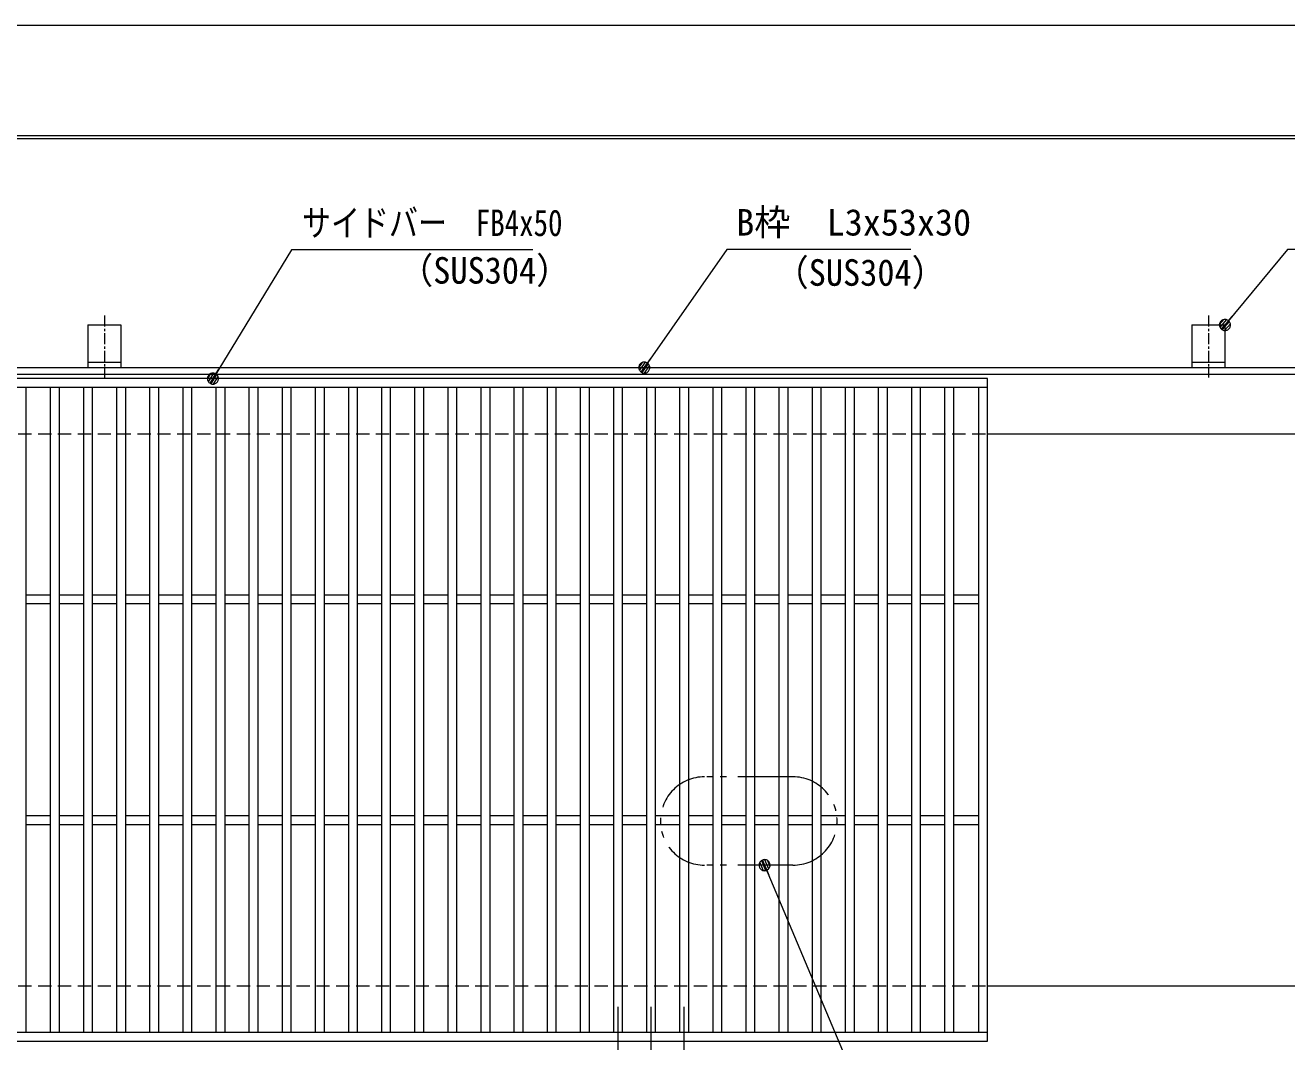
# Model space of a CAD drawing. Units: millimetres, scale not verified. Extents: x -1050 to 1050, y -742 to 742.
# Drawn here: x -231 to 340, y 282 to 742 of the extents above; entities that cross this region are included whole.
import ezdxf
from ezdxf.enums import TextEntityAlignment as Align

# ---------------------------------------------------------------- set-up
doc = ezdxf.new("R2010")
doc.units = ezdxf.units.MM
doc.header["$LTSCALE"] = 5
for name, pattern in [('CHAIN1', [8, 5, -1, 1, -1]), ('DASHED1', [1.8, 1.2, -0.6]), ('DOUBLE_CHAIN1', [8.8, 5, -1, 0.6, -0.6, 0.6, -1])]:
    doc.linetypes.add(name, pattern=pattern)
for name, color, linetype, lineweight in [('0-0_7-図\u3000枠', 4, 'Continuous', 9), ('0-1_寸法注釈', 2, 'Continuous', 9), ('0-2_0', 2, 'Continuous', 9), ('0-3_DEFPOINTS', 134, 'Continuous', 9), ('0-4_蓋', 5, 'Continuous', 9), ('0-6_想像線', 134, 'DOUBLE_CHAIN1', 9), ('0-7_中心線', 6, 'CHAIN1', 9), ('0-8_アンカー', 7, 'Continuous', 9), ('0-9_枠', 7, 'Continuous', 9), ('0-A_溝開口', 4, 'DASHED1', 9)]:
    doc.layers.add(name, color=color, linetype=linetype, lineweight=lineweight)
doc.styles.add('ＭＳ ゴシック', font='')
doc.styles.get('ＭＳ ゴシック').set_extended_font_data('MS Gothic')

# ---------------------------------------------------------------- blocks, each defined once
blk = doc.blocks.new('A$C5D7C781A')
at = {"layer": '0-8_アンカー'}
for p, q in [((0, 118.78), (0, 22.26)), ((0, 118.78), (75, 118.78)), ((75, 118.78), (75, 22.26)), ((75, 33.76), (0, 33.76)), ((0, 22.26), (75, 22.26))]:
    blk.add_line(p, q, dxfattribs=at)
at = {"layer": '0-8_アンカー', "color": 6, "linetype": 'CHAIN1'}
blk.add_line((37.5, 140.11), (37.5, 0), dxfattribs=at)
blk = doc.blocks.new('_Dot')
at = {"layer": '0-2_0'}
for p, q in [((-2.5, 0), (-5, 0)), ((2.445, 0.5), (-2.445, 0.5)), ((1.997, 1.5), (-1.997, 1.5)), ((2.289, -0.995), (-2.289, -0.995)), ((1.499, -1.995), (-1.499, -1.995))]:
    blk.add_line(p, q, dxfattribs=at)
for points in [[(2.5, 0), (2.48, 0.313), (2.421, 0.622), (2.324, 0.92), (2.191, 1.204), (2.023, 1.469), (1.822, 1.711), (1.594, 1.926), (1.34, 2.111), (1.064, 2.262), (0.773, 2.378), (0.468, 2.456), (0.157, 2.495), (-0.157, 2.495), (-0.468, 2.456), (-0.773, 2.378), (-1.064, 2.262), (-1.34, 2.111), (-1.594, 1.926), (-1.822, 1.711), (-2.023, 1.469), (-2.191, 1.204), (-2.324, 0.92), (-2.421, 0.622), (-2.48, 0.313), (-2.5, 0), (0, 0)], [(-2.5, 0), (-2.48, -0.313), (-2.421, -0.622), (-2.324, -0.92), (-2.191, -1.204), (-2.023, -1.469), (-1.822, -1.711), (-1.594, -1.926), (-1.34, -2.111), (-1.064, -2.262), (-0.773, -2.378), (-0.468, -2.456), (-0.157, -2.495), (0.157, -2.495), (0.468, -2.456), (0.773, -2.378), (1.064, -2.262), (1.34, -2.111), (1.594, -1.926), (1.822, -1.711), (2.023, -1.469), (2.191, -1.204), (2.324, -0.92), (2.421, -0.622), (2.48, -0.313), (2.5, 0), (0, 0)]]:
    blk.add_lwpolyline(points, close=True, dxfattribs=at)

msp = doc.modelspace()

# ---------------------------------------------------------------- linework, layer by layer
at = {"layer": '0-0_7-図\u3000枠'}
msp.add_line((-973.75, 691.25), (998.75, 691.25), dxfattribs=at)
msp.add_lwpolyline([(-975, 692.5), (1000, 692.5), (1000, -692.5)], dxfattribs=at)
at = {"layer": '0-1_寸法注釈'}
msp.add_line((193.136, 150.159), (103.935, 361.249), dxfattribs=at)
for points in [[(-1.475, 640.749), (-110.699, 640.749), (-145.749, 583.322)], [(169.797, 640.968), (86.447, 640.968), (49.664, 588.288)], [(389.478, 640.968), (340.425, 640.968), (312.702, 607.538)]]:
    msp.add_lwpolyline(points, dxfattribs=at)
at = {"layer": '0-3_DEFPOINTS'}
msp.add_lwpolyline([(-1050, -742.5), (-1050, 742.5), (1050, 742.5), (1050, -742.5)], close=True, dxfattribs=at)
at = {"layer": '0-4_蓋'}
for p, q in [((204.55, 582.475), (-790.45, 582.475)), ((204.55, 578.475), (-790.45, 578.475)), ((-230.95, 578.475), (-230.95, 286.475)), ((-219.95, 578.475), (-219.95, 286.475)), ((-215.95, 578.475), (-215.95, 286.475)), ((-204.95, 578.475), (-204.95, 286.475)), ((-200.95, 578.475), (-200.95, 286.475)), ((-189.95, 578.475), (-189.95, 286.475)), ((-185.95, 578.475), (-185.95, 286.475)), ((-174.95, 578.475), (-174.95, 286.475)), ((-170.95, 578.475), (-170.95, 286.475)), ((-159.95, 578.475), (-159.95, 286.475)), ((-155.95, 578.475), (-155.95, 286.475)), ((-144.95, 578.475), (-144.95, 286.475)), ((-140.95, 578.475), (-140.95, 286.475)), ((-129.95, 578.475), (-129.95, 286.475)), ((-125.95, 578.475), (-125.95, 286.475)), ((-114.95, 578.475), (-114.95, 286.475)), ((-110.95, 578.475), (-110.95, 286.475)), ((-99.95, 578.475), (-99.95, 286.475)), ((-95.95, 578.475), (-95.95, 286.475)), ((-84.95, 578.475), (-84.95, 286.475)), ((-80.95, 578.475), (-80.95, 286.475)), ((-69.95, 578.475), (-69.95, 286.475)), ((-65.95, 578.475), (-65.95, 286.475)), ((-54.95, 578.475), (-54.95, 286.475)), ((-50.95, 578.475), (-50.95, 286.475)), ((-39.95, 578.475), (-39.95, 286.475)), ((-35.95, 578.475), (-35.95, 286.475)), ((-24.95, 578.475), (-24.95, 286.475)), ((-20.95, 578.475), (-20.95, 286.475)), ((-9.95, 578.475), (-9.95, 286.475)), ((-5.95, 578.475), (-5.95, 286.475)), ((5.05, 578.475), (5.05, 286.475)), ((9.05, 578.475), (9.05, 286.475)), ((20.05, 578.475), (20.05, 286.475)), ((24.05, 578.475), (24.05, 286.475)), ((35.05, 578.475), (35.05, 286.475)), ((39.05, 578.475), (39.05, 286.475)), ((50.05, 578.475), (50.05, 286.475)), ((54.05, 578.475), (54.05, 286.475)), ((65.05, 578.475), (65.05, 286.475)), ((69.05, 578.475), (69.05, 286.475)), ((80.05, 578.475), (80.05, 286.475)), ((84.05, 578.475), (84.05, 286.475)), ((95.05, 578.475), (95.05, 286.475)), ((99.05, 578.475), (99.05, 286.475)), ((110.05, 578.475), (110.05, 286.475)), ((114.05, 578.475), (114.05, 286.475)), ((125.05, 578.475), (125.05, 286.475)), ((129.05, 578.475), (129.05, 286.475)), ((140.05, 578.475), (140.05, 286.475)), ((144.05, 578.475), (144.05, 286.475)), ((155.05, 578.475), (155.05, 286.475)), ((159.05, 578.475), (159.05, 286.475)), ((170.05, 578.475), (170.05, 286.475)), ((174.05, 578.475), (174.05, 286.475)), ((185.05, 578.475), (185.05, 286.475)), ((189.05, 578.475), (189.05, 286.475)), ((200.55, 286.475), (200.55, 578.475)), ((204.55, 282.475), (204.55, 582.475)), ((-219.95, 484.475), (-230.95, 484.475)), ((-219.95, 480.475), (-230.95, 480.475)), ((-204.95, 484.475), (-215.95, 484.475)), ((-204.95, 480.475), (-215.95, 480.475)), ((-189.95, 484.475), (-200.95, 484.475)), ((-189.95, 480.475), (-200.95, 480.475)), ((-174.95, 484.475), (-185.95, 484.475)), ((-174.95, 480.475), (-185.95, 480.475)), ((-159.95, 484.475), (-170.95, 484.475)), ((-159.95, 480.475), (-170.95, 480.475)), ((-144.95, 484.475), (-155.95, 484.475)), ((-144.95, 480.475), (-155.95, 480.475)), ((-129.95, 484.475), (-140.95, 484.475)), ((-129.95, 480.475), (-140.95, 480.475)), ((-114.95, 484.475), (-125.95, 484.475)), ((-114.95, 480.475), (-125.95, 480.475)), ((-99.95, 484.475), (-110.95, 484.475)), ((-99.95, 480.475), (-110.95, 480.475)), ((-84.95, 484.475), (-95.95, 484.475)), ((-84.95, 480.475), (-95.95, 480.475)), ((-69.95, 484.475), (-80.95, 484.475)), ((-69.95, 480.475), (-80.95, 480.475)), ((-54.95, 484.475), (-65.95, 484.475)), ((-54.95, 480.475), (-65.95, 480.475)), ((-39.95, 484.475), (-50.95, 484.475)), ((-39.95, 480.475), (-50.95, 480.475)), ((-24.95, 484.475), (-35.95, 484.475)), ((-24.95, 480.475), (-35.95, 480.475)), ((-9.95, 484.475), (-20.95, 484.475)), ((-9.95, 480.475), (-20.95, 480.475)), ((5.05, 484.475), (-5.95, 484.475)), ((5.05, 480.475), (-5.95, 480.475)), ((20.05, 484.475), (9.05, 484.475)), ((20.05, 480.475), (9.05, 480.475)), ((35.05, 484.475), (24.05, 484.475)), ((35.05, 480.475), (24.05, 480.475)), ((50.05, 484.475), (39.05, 484.475)), ((50.05, 480.475), (39.05, 480.475)), ((65.05, 484.475), (54.05, 484.475)), ((65.05, 480.475), (54.05, 480.475)), ((80.05, 484.475), (69.05, 484.475)), ((80.05, 480.475), (69.05, 480.475)), ((95.05, 484.475), (84.05, 484.475)), ((95.05, 480.475), (84.05, 480.475)), ((110.05, 484.475), (99.05, 484.475)), ((110.05, 480.475), (99.05, 480.475)), ((125.05, 484.475), (114.05, 484.475)), ((125.05, 480.475), (114.05, 480.475)), ((140.05, 484.475), (129.05, 484.475)), ((140.05, 480.475), (129.05, 480.475)), ((155.05, 484.475), (144.05, 484.475)), ((155.05, 480.475), (144.05, 480.475)), ((170.05, 484.475), (159.05, 484.475)), ((170.05, 480.475), (159.05, 480.475)), ((185.05, 484.475), (174.05, 484.475)), ((185.05, 480.475), (174.05, 480.475)), ((200.55, 484.475), (189.05, 484.475)), ((200.55, 480.475), (189.05, 480.475)), ((-219.95, 384.475), (-230.95, 384.475)), ((-204.95, 384.475), (-215.95, 384.475)), ((-189.95, 384.475), (-200.95, 384.475)), ((-174.95, 384.475), (-185.95, 384.475)), ((-159.95, 384.475), (-170.95, 384.475)), ((-144.95, 384.475), (-155.95, 384.475)), ((-129.95, 384.475), (-140.95, 384.475)), ((-114.95, 384.475), (-125.95, 384.475)), ((-99.95, 384.475), (-110.95, 384.475)), ((-84.95, 384.475), (-95.95, 384.475)), ((-69.95, 384.475), (-80.95, 384.475)), ((-54.95, 384.475), (-65.95, 384.475)), ((-39.95, 384.475), (-50.95, 384.475)), ((-24.95, 384.475), (-35.95, 384.475)), ((-9.95, 384.475), (-20.95, 384.475)), ((5.05, 384.475), (-5.95, 384.475)), ((20.05, 384.475), (9.05, 384.475)), ((35.05, 384.475), (24.05, 384.475)), ((50.05, 384.475), (39.05, 384.475)), ((65.05, 384.475), (54.05, 384.475)), ((80.05, 384.475), (69.05, 384.475)), ((95.05, 384.475), (84.05, 384.475)), ((110.05, 384.475), (99.05, 384.475)), ((125.05, 384.475), (114.05, 384.475)), ((140.05, 384.475), (129.05, 384.475)), ((155.05, 384.475), (144.05, 384.475)), ((170.05, 384.475), (159.05, 384.475)), ((185.05, 384.475), (174.05, 384.475)), ((200.55, 384.475), (189.05, 384.475)), ((-219.95, 380.475), (-230.95, 380.475)), ((-204.95, 380.475), (-215.95, 380.475)), ((-189.95, 380.475), (-200.95, 380.475)), ((-174.95, 380.475), (-185.95, 380.475)), ((-159.95, 380.475), (-170.95, 380.475)), ((-144.95, 380.475), (-155.95, 380.475)), ((-129.95, 380.475), (-140.95, 380.475)), ((-114.95, 380.475), (-125.95, 380.475)), ((-99.95, 380.475), (-110.95, 380.475)), ((-84.95, 380.475), (-95.95, 380.475)), ((-69.95, 380.475), (-80.95, 380.475)), ((-54.95, 380.475), (-65.95, 380.475)), ((-39.95, 380.475), (-50.95, 380.475)), ((-24.95, 380.475), (-35.95, 380.475)), ((-9.95, 380.475), (-20.95, 380.475)), ((5.05, 380.475), (-5.95, 380.475)), ((20.05, 380.475), (9.05, 380.475)), ((35.05, 380.475), (24.05, 380.475)), ((50.05, 380.475), (39.05, 380.475)), ((65.05, 380.475), (54.05, 380.475)), ((80.05, 380.475), (69.05, 380.475)), ((95.05, 380.475), (84.05, 380.475)), ((110.05, 380.475), (99.05, 380.475)), ((125.05, 380.475), (114.05, 380.475)), ((140.05, 380.475), (129.05, 380.475)), ((155.05, 380.475), (144.05, 380.475)), ((170.05, 380.475), (159.05, 380.475)), ((185.05, 380.475), (174.05, 380.475)), ((200.55, 380.475), (189.05, 380.475)), ((-790.45, 286.475), (204.55, 286.475)), ((-790.45, 282.475), (204.55, 282.475))]:
    msp.add_line(p, q, dxfattribs=at)
at = {"layer": '0-6_想像線'}
for p, q in [((116.372, 402.17), (76.372, 402.17)), ((116.372, 362.17), (76.372, 362.17))]:
    msp.add_line(p, q, dxfattribs=at)
for centre, start, end in [((76.372, 382.17), 90, 270), ((116.372, 382.17), 270, 90)]:
    msp.add_arc(centre, 20, start, end, dxfattribs=at)
at = {"layer": '0-7_中心線'}
for p, q in [((37.05, 297.969), (37.05, 263.328)), ((52.05, 297.969), (52.05, 263.328)), ((67.05, 297.969), (67.05, 263.328))]:
    msp.add_line(p, q, dxfattribs=at)
at = {"layer": '0-9_枠'}
for p, q in [((-795.45, 587.475), (409.55, 587.475)), ((-792.45, 584.475), (407.714, 584.475)), ((204.55, 557.475), (409.55, 557.475)), ((204.55, 307.475), (409.55, 307.475))]:
    msp.add_line(p, q, dxfattribs=at)
at = {"layer": '0-A_溝開口'}
for p, q in [((-765.45, 557.475), (204.55, 557.475)), ((-765.45, 307.475), (204.55, 307.475))]:
    msp.add_line(p, q, dxfattribs=at)

# ---------------------------------------------------------------- block references
at = {"layer": '0-1_寸法注釈'}
for p, rotation in [((312.05, 606.779), 229.33113), ((49.081, 587.475), 234.35189), ((-146.281, 582.475), 237.88131), ((103.546, 362.17), 112.90758)]:
    msp.add_blockref('_Dot', p, dxfattribs=dict(at, rotation=rotation))
at = {"layer": '0-8_アンカー', "xscale": 0.2, "yscale": 0.2}
for p in [(-202.95, 583.023), (297.05, 583.023)]:
    msp.add_blockref('A$C5D7C781A', p, dxfattribs=at)

# ---------------------------------------------------------------- texts
at = {"layer": '0-1_寸法注釈', "color": 7, "style": 'ＭＳ ゴシック'}
for s, width, p in [('サイドバー\u3000FB4x50', 0.8, (-105.921, 643.436)), ('（SUS304）', 0.95, (-62.079, 621.881)), ('（SUS304）', 0.95, (107.958, 620.919))]:
    msp.add_text(s, height=12.02, dxfattribs=dict(at, width=width)).set_placement(p, align=Align.BOTTOM_LEFT)
msp.add_text('B枠\u3000L3x53x30', height=12.02, dxfattribs=at).set_placement((90.7, 643.655), align=Align.BOTTOM_LEFT)

doc.saveas('drawing.dxf')
